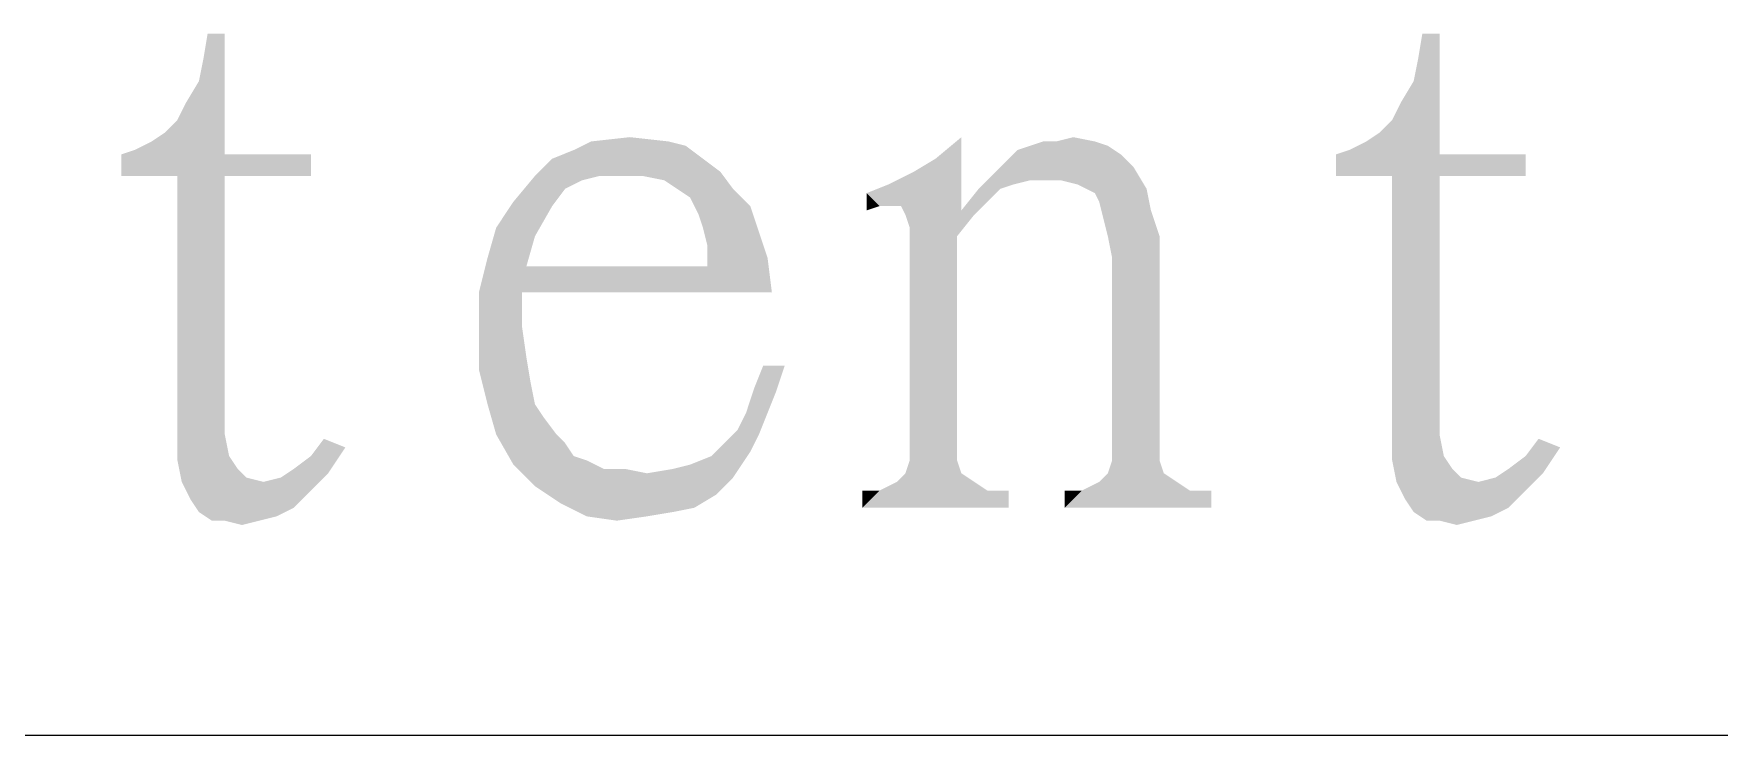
# Model space of a CAD drawing. Header units: millimetres. Extents: x 336 to 634, y 189 to 399.
# Drawn here: x 532.03 to 537.83, y 229.18 to 231.59 of the extents above; entities that cross this region are included whole.
import ezdxf

# ---------------------------------------------------------------- set-up
doc = ezdxf.new("R2010")
doc.units = ezdxf.units.MM

msp = doc.modelspace()

# ---------------------------------------------------------------- linework, layer by layer
at = {"color": 7, "linetype": 'Continuous'}
msp.add_line((448.54993, 229.17685), (628.54993, 229.17685), dxfattribs=at)
for points in [[(532.59881, 231.42576), (532.61363, 231.49984), (532.6877, 231.58872)], [(532.59881, 231.42576), (532.6877, 231.58872), (532.6877, 231.17391)], [(532.6877, 231.58872), (532.61363, 231.49984), (532.62844, 231.58872)], [(536.77659, 231.42576), (536.7914, 231.49984), (536.86548, 231.58872)], [(536.77659, 231.42576), (536.86548, 231.58872), (536.86548, 231.17391)], [(536.86548, 231.58872), (536.7914, 231.49984), (536.80622, 231.58872)], [(532.52474, 231.29243), (532.55437, 231.35169), (532.59881, 231.42576)], [(532.6877, 231.17391), (532.52474, 231.29243), (532.59881, 231.42576)], [(536.70251, 231.29243), (536.73214, 231.35169), (536.77659, 231.42576)], [(536.86548, 231.17391), (536.70251, 231.29243), (536.77659, 231.42576)], [(532.6877, 231.17391), (532.48029, 231.24798), (532.52474, 231.29243)], [(536.86548, 231.17391), (536.65807, 231.24798), (536.70251, 231.29243)], [(532.6877, 231.17391), (532.37659, 231.18872), (532.43585, 231.21835)], [(532.6877, 231.17391), (532.43585, 231.21835), (532.48029, 231.24798)], [(533.81363, 231.15909), (533.8877, 231.18872), (534.27288, 231.20354)], [(533.81363, 231.15909), (534.27288, 231.20354), (534.33214, 231.15909)], [(534.21363, 231.21835), (534.27288, 231.20354), (533.8877, 231.18872)], [(534.21363, 231.21835), (533.8877, 231.18872), (533.94696, 231.21835)], [(533.94696, 231.21835), (534.08029, 231.23317), (534.21363, 231.21835)], [(534.93955, 230.99613), (535.13214, 231.15909), (535.22103, 231.23317)], [(534.99881, 230.99613), (534.93955, 230.99613), (535.22103, 231.23317)], [(535.01363, 230.99613), (534.99881, 230.99613), (535.22103, 231.23317)], [(535.01363, 230.99613), (535.22103, 231.23317), (535.22103, 230.98132)], [(535.72474, 231.20354), (535.41363, 231.18872), (535.45807, 231.20354)], [(535.41363, 231.18872), (535.72474, 231.20354), (535.76918, 231.17391)], [(535.54696, 231.21835), (535.68029, 231.21835), (535.45807, 231.20354)], [(535.54696, 231.21835), (535.45807, 231.20354), (535.50251, 231.21835)], [(535.45807, 231.20354), (535.68029, 231.21835), (535.72474, 231.20354)], [(535.54696, 231.21835), (535.60622, 231.23317), (535.68029, 231.21835)], [(536.86548, 231.17391), (536.55437, 231.18872), (536.61363, 231.21835)], [(536.86548, 231.17391), (536.61363, 231.21835), (536.65807, 231.24798)], [(532.6877, 231.17391), (532.33214, 231.17391), (532.37659, 231.18872)], [(532.6877, 231.17391), (532.984, 231.17391), (532.33214, 231.09984)], [(532.6877, 231.17391), (532.33214, 231.09984), (532.33214, 231.17391)], [(532.52474, 231.09984), (532.33214, 231.09984), (532.984, 231.17391)], [(532.6877, 231.09984), (532.52474, 231.09984), (532.984, 231.17391)], [(532.6877, 231.09984), (532.984, 231.17391), (532.984, 231.09984)], [(534.33214, 231.15909), (534.3914, 231.11465), (533.75437, 231.09984)], [(534.33214, 231.15909), (533.75437, 231.09984), (533.81363, 231.15909)], [(534.93955, 230.99613), (535.05807, 231.11465), (535.13214, 231.15909)], [(535.81363, 231.12946), (535.33955, 231.11465), (535.384, 231.15909)], [(535.76918, 231.17391), (535.384, 231.15909), (535.41363, 231.18872)], [(535.384, 231.15909), (535.76918, 231.17391), (535.81363, 231.12946)], [(536.86548, 231.17391), (536.50992, 231.17391), (536.55437, 231.18872)], [(536.86548, 231.17391), (537.16177, 231.17391), (536.50992, 231.09984)], [(536.86548, 231.17391), (536.50992, 231.09984), (536.50992, 231.17391)], [(536.70251, 231.09984), (536.50992, 231.09984), (537.16177, 231.17391)], [(536.86548, 231.09984), (536.70251, 231.09984), (537.16177, 231.17391)], [(536.86548, 231.09984), (537.16177, 231.17391), (537.16177, 231.09984)], [(532.6877, 231.09984), (532.6877, 230.21095), (532.52474, 230.12206)], [(532.6877, 231.09984), (532.52474, 230.12206), (532.52474, 231.09984)], [(533.91733, 231.08502), (533.68029, 231.01095), (533.75437, 231.09984)], [(533.91733, 231.08502), (533.85807, 231.05539), (533.68029, 231.01095)], [(533.97659, 231.09984), (533.75437, 231.09984), (534.3914, 231.11465)], [(533.75437, 231.09984), (533.97659, 231.09984), (533.91733, 231.08502)], [(534.05066, 231.09984), (533.97659, 231.09984), (534.3914, 231.11465)], [(534.12474, 231.09984), (534.05066, 231.09984), (534.3914, 231.11465)], [(534.19881, 231.08502), (534.12474, 231.09984), (534.3914, 231.11465)], [(534.24325, 231.05539), (534.19881, 231.08502), (534.3914, 231.11465)], [(534.24325, 231.05539), (534.3914, 231.11465), (534.43585, 231.05539)], [(534.93955, 230.99613), (534.96918, 231.07021), (535.05807, 231.11465)], [(535.45807, 231.08502), (535.28029, 231.05539), (535.33955, 231.11465)], [(535.45807, 231.08502), (535.39881, 231.07021), (535.28029, 231.05539)], [(535.45807, 231.08502), (535.33955, 231.11465), (535.81363, 231.12946)], [(535.51733, 231.08502), (535.45807, 231.08502), (535.81363, 231.12946)], [(535.56177, 231.08502), (535.51733, 231.08502), (535.81363, 231.12946)], [(535.62103, 231.07021), (535.56177, 231.08502), (535.81363, 231.12946)], [(535.65066, 231.05539), (535.62103, 231.07021), (535.81363, 231.12946)], [(535.65066, 231.05539), (535.81363, 231.12946), (535.85807, 231.05539)], [(536.86548, 231.09984), (536.86548, 230.21095), (536.70251, 230.12206)], [(536.86548, 231.09984), (536.70251, 230.12206), (536.70251, 231.09984)], [(533.68029, 231.01095), (533.85807, 231.05539), (533.81363, 230.99613)], [(534.43585, 231.05539), (534.2877, 231.02576), (534.24325, 231.05539)], [(534.2877, 231.02576), (534.43585, 231.05539), (534.49511, 230.99613)], [(534.49511, 230.99613), (534.31733, 230.9665), (534.2877, 231.02576)], [(534.93955, 230.99613), (534.89511, 231.04058), (534.96918, 231.07021)], [(534.93955, 230.99613), (534.89511, 230.98132), (534.89511, 231.04058)], [(535.35437, 231.05539), (535.32474, 231.02576), (535.22103, 230.98132)], [(535.35437, 231.05539), (535.22103, 230.98132), (535.28029, 231.05539)], [(535.22103, 230.98132), (535.32474, 231.02576), (535.26548, 230.9665)], [(535.28029, 231.05539), (535.39881, 231.07021), (535.35437, 231.05539)], [(535.85807, 231.05539), (535.68029, 231.04058), (535.65066, 231.05539)], [(535.69511, 231.01095), (535.68029, 231.04058), (535.85807, 231.05539)], [(535.69511, 231.01095), (535.85807, 231.05539), (535.87288, 230.98132)], [(533.81363, 230.99613), (533.62103, 230.92206), (533.68029, 231.01095)], [(533.62103, 230.92206), (533.81363, 230.99613), (533.75437, 230.89243)], [(534.33214, 230.92206), (534.31733, 230.9665), (534.49511, 230.99613)], [(534.33214, 230.92206), (534.49511, 230.99613), (534.52474, 230.90724)], [(535.22103, 230.98132), (535.02844, 230.9665), (535.01363, 230.99613)], [(535.26548, 230.9665), (535.02844, 230.9665), (535.22103, 230.98132)], [(535.26548, 230.9665), (535.04325, 230.92206), (535.02844, 230.9665)], [(535.04325, 230.92206), (535.26548, 230.9665), (535.20622, 230.89243)], [(535.87288, 230.98132), (535.70992, 230.95169), (535.69511, 231.01095)], [(535.72474, 230.89243), (535.70992, 230.95169), (535.87288, 230.98132)], [(535.72474, 230.89243), (535.87288, 230.98132), (535.90251, 230.89243)], [(533.75437, 230.89243), (533.5914, 230.81835), (533.62103, 230.92206)], [(534.52474, 230.90724), (534.34696, 230.8628), (534.33214, 230.92206)], [(534.34696, 230.8628), (534.52474, 230.90724), (534.55437, 230.81835)], [(535.20622, 230.89243), (535.04325, 230.8628), (535.04325, 230.92206)], [(533.5914, 230.81835), (533.75437, 230.89243), (533.72474, 230.78872)], [(534.55437, 230.81835), (534.34696, 230.78872), (534.34696, 230.8628)], [(535.04325, 230.12206), (535.04325, 230.8628), (535.20622, 230.89243)], [(535.04325, 230.12206), (535.20622, 230.89243), (535.20622, 230.12206)], [(535.90251, 230.89243), (535.73955, 230.81835), (535.72474, 230.89243)], [(535.73955, 230.81835), (535.90251, 230.89243), (535.90251, 230.77391)], [(533.72474, 230.78872), (533.56177, 230.69983), (533.5914, 230.81835)], [(533.72474, 230.78872), (534.34696, 230.78872), (533.56177, 230.69983)], [(533.70992, 230.69983), (533.56177, 230.69983), (534.34696, 230.78872)], [(534.56918, 230.69983), (533.70992, 230.69983), (534.34696, 230.78872)], [(534.34696, 230.78872), (534.55437, 230.81835), (534.56918, 230.69983)], [(535.90251, 230.77391), (535.73955, 230.12206), (535.73955, 230.81835)], [(535.73955, 230.12206), (535.90251, 230.77391), (535.90251, 230.12206)], [(533.70992, 230.69983), (533.70992, 230.58132), (533.56177, 230.5665)], [(533.70992, 230.69983), (533.56177, 230.5665), (533.56177, 230.69983)], [(533.56177, 230.5665), (533.70992, 230.58132), (533.72474, 230.47761)], [(533.72474, 230.47761), (533.56177, 230.43317), (533.56177, 230.5665)], [(533.56177, 230.43317), (533.72474, 230.47761), (533.73955, 230.38872)], [(534.61363, 230.44798), (534.50992, 230.37391), (534.53955, 230.44798)], [(534.50992, 230.37391), (534.61363, 230.44798), (534.584, 230.35909)], [(533.73955, 230.38872), (533.5914, 230.31465), (533.56177, 230.43317)], [(533.5914, 230.31465), (533.73955, 230.38872), (533.75437, 230.31465)], [(534.584, 230.35909), (534.48029, 230.28502), (534.50992, 230.37391)], [(534.48029, 230.28502), (534.584, 230.35909), (534.55437, 230.28502)], [(533.75437, 230.31465), (533.62103, 230.21095), (533.5914, 230.31465)], [(533.75437, 230.31465), (533.784, 230.27021), (533.62103, 230.21095)], [(533.62103, 230.21095), (533.784, 230.27021), (533.82844, 230.21095)], [(534.55437, 230.28502), (534.45066, 230.22576), (534.48029, 230.28502)], [(534.45066, 230.22576), (534.55437, 230.28502), (534.52474, 230.21095)], [(532.6877, 230.21095), (532.70251, 230.13687), (532.52474, 230.12206)], [(533.82844, 230.21095), (533.68029, 230.10724), (533.62103, 230.21095)], [(533.82844, 230.21095), (533.85807, 230.18132), (533.68029, 230.10724)], [(534.52474, 230.21095), (534.40622, 230.18132), (534.45066, 230.22576)], [(534.40622, 230.18132), (534.52474, 230.21095), (534.49511, 230.15169)], [(536.86548, 230.21095), (536.88029, 230.13687), (536.70251, 230.12206)], [(532.92474, 230.09243), (532.984, 230.13687), (533.10251, 230.1665)], [(532.92474, 230.09243), (533.10251, 230.1665), (533.04325, 230.07761)], [(533.10251, 230.1665), (532.984, 230.13687), (533.02844, 230.19613)], [(533.85807, 230.18132), (533.8877, 230.13687), (533.68029, 230.10724)], [(534.2877, 230.10724), (534.36177, 230.13687), (534.49511, 230.15169)], [(534.2877, 230.10724), (534.49511, 230.15169), (534.46548, 230.10724)], [(534.49511, 230.15169), (534.36177, 230.13687), (534.40622, 230.18132)], [(537.10251, 230.09243), (537.16177, 230.13687), (537.28029, 230.1665)], [(537.10251, 230.09243), (537.28029, 230.1665), (537.22103, 230.07761)], [(537.28029, 230.1665), (537.16177, 230.13687), (537.20622, 230.19613)], [(532.52474, 230.12206), (532.70251, 230.13687), (532.73214, 230.09243)], [(532.73214, 230.09243), (532.53955, 230.04798), (532.52474, 230.12206)], [(532.73214, 230.09243), (532.76177, 230.0628), (532.53955, 230.04798)], [(533.04325, 230.07761), (532.88029, 230.0628), (532.92474, 230.09243)], [(533.8877, 230.13687), (533.93214, 230.12206), (533.68029, 230.10724)], [(533.68029, 230.10724), (533.93214, 230.12206), (533.9914, 230.09243)], [(533.9914, 230.09243), (533.75437, 230.03317), (533.68029, 230.10724)], [(534.06548, 230.09243), (534.13955, 230.07761), (533.75437, 230.03317)], [(533.9914, 230.09243), (534.06548, 230.09243), (533.75437, 230.03317)], [(534.13955, 230.07761), (534.22844, 230.09243), (534.46548, 230.10724)], [(534.13955, 230.07761), (534.46548, 230.10724), (534.43585, 230.0628)], [(534.46548, 230.10724), (534.22844, 230.09243), (534.2877, 230.10724)], [(535.20622, 230.12206), (535.02844, 230.07761), (535.04325, 230.12206)], [(535.02844, 230.07761), (535.20622, 230.12206), (535.22103, 230.07761)], [(535.90251, 230.12206), (535.72474, 230.07761), (535.73955, 230.12206)], [(535.72474, 230.07761), (535.90251, 230.12206), (535.91733, 230.07761)], [(536.70251, 230.12206), (536.88029, 230.13687), (536.90992, 230.09243)], [(536.90992, 230.09243), (536.71733, 230.04798), (536.70251, 230.12206)], [(536.90992, 230.09243), (536.93955, 230.0628), (536.71733, 230.04798)], [(537.22103, 230.07761), (537.05807, 230.0628), (537.10251, 230.09243)], [(532.53955, 230.04798), (532.76177, 230.0628), (532.82103, 230.04798)], [(532.82103, 230.04798), (532.56918, 229.98872), (532.53955, 230.04798)], [(532.82103, 230.04798), (532.984, 230.01835), (532.56918, 229.98872)], [(532.82103, 230.04798), (532.88029, 230.0628), (533.04325, 230.07761)], [(532.82103, 230.04798), (533.04325, 230.07761), (532.984, 230.01835)], [(534.13955, 230.07761), (534.43585, 230.0628), (533.75437, 230.03317)], [(533.75437, 230.03317), (534.43585, 230.0628), (534.40622, 230.03317)], [(535.26548, 230.04798), (534.93955, 230.01835), (534.99881, 230.04798)], [(534.93955, 230.01835), (535.26548, 230.04798), (535.30992, 230.01835)], [(535.22103, 230.07761), (534.99881, 230.04798), (535.02844, 230.07761)], [(534.99881, 230.04798), (535.22103, 230.07761), (535.26548, 230.04798)], [(535.96177, 230.04798), (535.63585, 230.01835), (535.69511, 230.04798)], [(535.63585, 230.01835), (535.96177, 230.04798), (536.00622, 230.01835)], [(535.91733, 230.07761), (535.69511, 230.04798), (535.72474, 230.07761)], [(535.69511, 230.04798), (535.91733, 230.07761), (535.96177, 230.04798)], [(536.71733, 230.04798), (536.93955, 230.0628), (536.99881, 230.04798)], [(536.99881, 230.04798), (536.74696, 229.98872), (536.71733, 230.04798)], [(536.99881, 230.04798), (537.16177, 230.01835), (536.74696, 229.98872)], [(536.99881, 230.04798), (537.05807, 230.0628), (537.22103, 230.07761)], [(536.99881, 230.04798), (537.22103, 230.07761), (537.16177, 230.01835)], [(532.56918, 229.98872), (532.984, 230.01835), (532.92474, 229.95909)], [(532.92474, 229.95909), (532.59881, 229.94428), (532.56918, 229.98872)], [(534.40622, 230.03317), (533.84325, 229.97391), (533.75437, 230.03317)], [(534.40622, 230.03317), (534.37659, 230.00354), (533.84325, 229.97391)], [(533.84325, 229.97391), (534.37659, 230.00354), (534.30251, 229.95909)], [(535.30992, 230.01835), (535.384, 230.01835), (534.88029, 229.95909)], [(534.93955, 230.01835), (535.30992, 230.01835), (534.88029, 229.95909)], [(534.93955, 230.01835), (534.88029, 229.95909), (534.88029, 230.01835)], [(534.88029, 229.95909), (535.384, 230.01835), (535.384, 229.95909)], [(536.00622, 230.01835), (536.08029, 230.01835), (535.57659, 229.95909)], [(535.63585, 230.01835), (536.00622, 230.01835), (535.57659, 229.95909)], [(535.63585, 230.01835), (535.57659, 229.95909), (535.57659, 230.01835)], [(535.57659, 229.95909), (536.08029, 230.01835), (536.08029, 229.95909)], [(536.74696, 229.98872), (537.16177, 230.01835), (537.10251, 229.95909)], [(537.10251, 229.95909), (536.77659, 229.94428), (536.74696, 229.98872)], [(532.59881, 229.94428), (532.92474, 229.95909), (532.86548, 229.92946)], [(532.86548, 229.92946), (532.64325, 229.91465), (532.59881, 229.94428)], [(532.6877, 229.91465), (532.64325, 229.91465), (532.86548, 229.92946)], [(532.6877, 229.91465), (532.86548, 229.92946), (532.80622, 229.91465)], [(534.30251, 229.95909), (533.93214, 229.92947), (533.84325, 229.97391)], [(534.30251, 229.95909), (534.22844, 229.94428), (533.93214, 229.92947)], [(533.93214, 229.92947), (534.22844, 229.94428), (534.13955, 229.92947)], [(534.13955, 229.92947), (534.03585, 229.91465), (533.93214, 229.92947)], [(536.77659, 229.94428), (537.10251, 229.95909), (537.04325, 229.92946)], [(537.04325, 229.92946), (536.82103, 229.91465), (536.77659, 229.94428)], [(536.86548, 229.91465), (536.82103, 229.91465), (537.04325, 229.92946)], [(536.86548, 229.91465), (537.04325, 229.92946), (536.984, 229.91465)], [(532.80622, 229.91465), (532.74696, 229.89984), (532.6877, 229.91465)], [(536.984, 229.91465), (536.92474, 229.89984), (536.86548, 229.91465)]]:
    msp.add_solid(points, dxfattribs=at)

doc.saveas('drawing.dxf')
